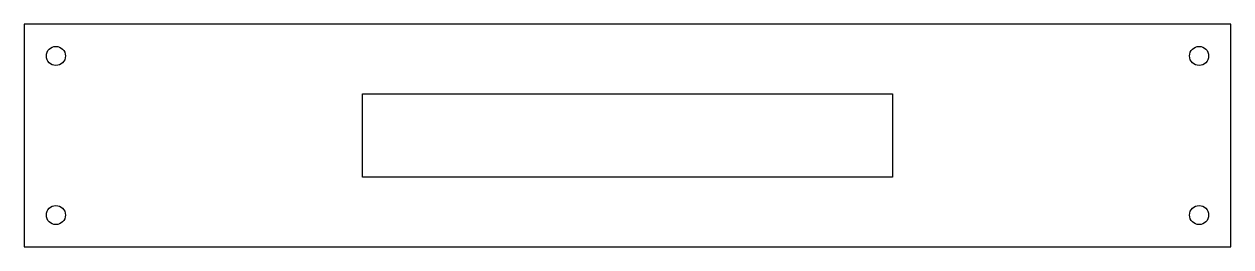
# Model space of a CAD drawing. Header units: millimetres. Extents: x -95 to 95, y -17 to 18.
import ezdxf

# ---------------------------------------------------------------- set-up
doc = ezdxf.new("R2010")
doc.units = ezdxf.units.MM
doc.layers.get('0').update_dxf_attribs({"linetype": 'CONTINUOUS'})

msp = doc.modelspace()

# ---------------------------------------------------------------- linework, layer by layer
for points in [[(-95, 17.5), (-95, -17.5), (95, -17.5), (95, 17.5)], [(41.7, 6.55), (41.7, -6.55), (-41.7, -6.55), (-41.7, 6.55)]]:
    msp.add_lwpolyline(points, close=True)
for centre in [(-90, 12.5), (90, 12.5), (-90, -12.5), (90, -12.5)]:
    msp.add_circle(centre, 1.5)

doc.saveas('drawing.dxf')
